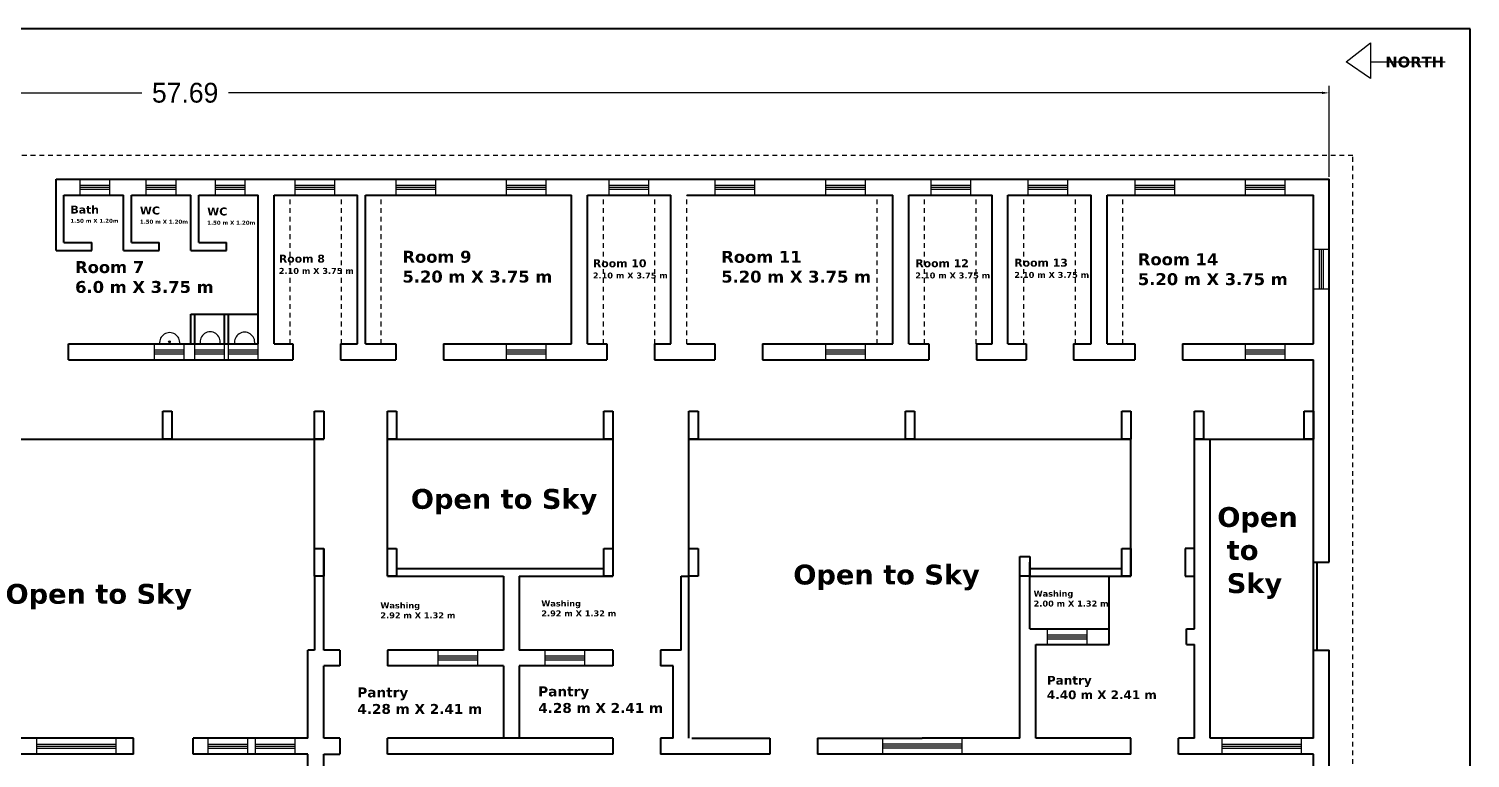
# Model space of a CAD drawing. Header units: inches. Extents: x 23 to 232, y -46 to 52.
# Drawn here: x 55.38 to 91.72, y 32.84 to 51.22 of the extents above; entities that cross this region are included whole.
import ezdxf

# ---------------------------------------------------------------- set-up
doc = ezdxf.new("R2010")
doc.units = ezdxf.units.IN
doc.header["$MEASUREMENT"] = 0
doc.linetypes.add('ACAD_ISO02W100', pattern=[15, 12, -3])
doc.dimstyles.get("Standard").update_dxf_attribs({"dimtxt": 0.18, "dimasz": 0.18, "dimexe": 0.18, "dimexo": 0.0625, "dimgap": 0.09, "dimtad": 0, "dimtih": 1, "dimtoh": 1, "dimdec": 4, "dimzin": 0, "dimdsep": 46, "dimtxsty": 'Standard', "dimcen": 0.09, "dimadec": 0, "dimazin": 0, "dimtfac": 1, "dimtdec": 4, "dimtofl": 0, "dimtmove": 0, "dimatfit": 3, "dimfxl": 1, "dimtolj": 1, "dimtzin": 0, "dimarcsym": 0})

# ---------------------------------------------------------------- blocks, each defined once
blk = doc.blocks.new('*D2')
at = {"color": 0, "lineweight": -2}
for p, q in [((30.479, 47.497), (30.479, 49.791)), ((88.169, 47.497), (88.169, 49.791)), ((30.659, 49.611), (58.234, 49.611)), ((87.989, 49.611), (60.414, 49.611))]:
    blk.add_line(p, q, dxfattribs=at)
at = {"color": 0}
for points in [[(30.659, 49.641), (30.659, 49.581), (30.479, 49.611)], [(87.989, 49.641), (87.989, 49.581), (88.169, 49.611)]]:
    blk.add_solid(points, dxfattribs=at)
at = {"layer": 'Defpoints', "color": 0}
for p in [(88.169, 49.611), (30.479, 47.435), (88.169, 47.435)]:
    blk.add_point(p, dxfattribs=at)
at = {"color": 0, "insert": (59.324, 49.611), "char_height": 0.5, "attachment_point": 5}
blk.add_mtext('\\A1;57.69', dxfattribs=at)

msp = doc.modelspace()

# ---------------------------------------------------------------- linework, layer by layer
for p, q in [((88.59726, 50.39188), (89.20802, 50.87462)), ((89.20802, 50.87462), (89.20802, 49.9729)), ((89.20802, 49.9729), (88.59726, 50.39188)), ((89.20802, 50.39188), (91.09497, 50.39188)), ((80.36924, 33.34499), (80.36924, 35.23689))]:
    msp.add_line(p, q)
at = {"linetype": 'ACAD_ISO02W100', "ltscale": 0.01}
for p, q in [((88.76924, 48.03499), (29.87924, 48.03499)), ((88.76924, 22.79499), (88.76924, 48.03499)), ((61.96924, 43.28499), (61.96924, 47.03499)), ((63.26924, 43.28499), (63.26924, 47.03499)), ((64.26924, 43.28499), (64.26924, 47.03499)), ((69.86924, 43.28499), (69.86924, 47.03499)), ((71.16924, 43.28499), (71.16924, 47.03499)), ((71.96924, 43.28499), (71.96924, 47.03499)), ((76.76924, 43.28499), (76.76924, 47.03499)), ((77.96924, 43.28499), (77.96924, 47.03499)), ((79.26924, 43.28499), (79.26924, 47.03499)), ((80.46924, 43.28499), (80.46924, 47.03499)), ((81.76924, 43.28499), (81.76924, 47.03499)), ((82.96924, 43.28499), (82.96924, 47.03499))]:
    msp.add_line(p, q, dxfattribs=at)
at = {"lineweight": 40}
for p, q in [((56.06924, 45.63499), (56.06924, 47.43499)), ((56.06924, 47.43499), (88.16924, 47.43499)), ((88.16924, 37.78499), (88.16924, 47.43499)), ((56.26924, 45.83499), (56.26924, 47.03499)), ((56.26924, 47.03499), (57.76924, 47.03499)), ((57.76924, 45.63499), (57.76924, 47.03499)), ((57.96924, 45.83499), (57.96924, 47.03499)), ((57.96924, 47.03499), (59.46924, 47.03499)), ((59.46924, 45.63499), (59.46924, 47.03499)), ((59.66924, 45.83499), (59.66924, 47.03499)), ((59.66924, 47.03499), (61.16924, 47.03499)), ((61.16924, 43.28499), (61.16924, 47.03499)), ((61.56924, 43.28499), (61.56924, 47.03499)), ((61.56924, 47.03499), (63.66924, 47.03499)), ((63.66924, 43.28499), (63.66924, 47.03499)), ((63.86924, 43.28499), (63.86924, 47.03499)), ((63.86924, 47.03499), (69.06924, 47.03499)), ((69.06924, 43.28499), (69.06924, 47.03499)), ((69.46924, 43.28499), (69.46924, 47.03499)), ((69.46924, 47.03499), (71.56924, 47.03499)), ((71.56924, 43.28499), (71.56924, 47.03499)), ((71.96924, 47.03499), (77.16924, 47.03499)), ((77.16924, 43.28499), (77.16924, 47.03499)), ((77.56924, 43.28499), (77.56924, 47.03499)), ((77.56924, 47.03499), (79.66924, 47.03499)), ((79.66924, 43.28499), (79.66924, 47.03499)), ((80.06924, 43.28499), (80.06924, 47.03499)), ((80.06924, 47.03499), (82.16924, 47.03499)), ((82.16924, 43.28499), (82.16924, 47.03499)), ((82.56924, 43.28499), (82.56924, 47.03499)), ((82.56924, 47.03499), (87.76924, 47.03499)), ((87.76924, 43.28499), (87.76924, 47.03499)), ((56.26924, 45.83499), (56.96924, 45.83499)), ((56.96924, 45.63499), (56.96924, 45.83499)), ((57.96924, 45.83499), (58.66924, 45.83499)), ((58.66924, 45.63499), (58.66924, 45.83499)), ((59.66924, 45.83499), (60.36924, 45.83499)), ((60.36924, 45.63499), (60.36924, 45.83499)), ((56.06924, 45.63499), (56.96924, 45.63499)), ((57.76924, 45.63499), (58.66924, 45.63499)), ((59.46924, 45.63499), (60.36924, 45.63499)), ((59.46924, 43.28499), (59.46924, 44.03499)), ((59.46924, 44.03499), (61.16924, 44.03499)), ((59.56924, 43.28499), (59.56924, 44.03499)), ((60.31924, 43.28499), (60.31924, 44.03499)), ((60.41924, 43.28499), (60.41924, 44.03499)), ((56.37924, 42.88499), (56.37924, 43.28499)), ((56.37924, 43.28499), (61.16924, 43.28499)), ((61.56924, 43.28499), (62.03965, 43.28499)), ((62.03965, 43.28499), (62.03965, 42.88499)), ((63.23965, 43.28499), (63.66924, 43.28499)), ((63.23965, 43.28499), (63.23965, 42.88499)), ((63.86924, 43.28499), (64.63434, 43.28499)), ((64.63434, 43.28499), (64.63434, 42.88499)), ((65.83434, 43.28499), (69.06924, 43.28499)), ((65.83434, 43.28499), (65.83434, 42.88499)), ((69.46924, 43.28499), (69.96044, 43.28499)), ((69.96044, 43.28499), (69.96044, 42.88499)), ((71.16044, 43.28499), (71.56924, 43.28499)), ((71.16044, 43.28499), (71.16044, 42.88499)), ((71.96924, 43.28499), (72.68312, 43.28499)), ((72.68312, 43.28499), (72.68312, 42.88499)), ((73.88312, 43.28499), (77.16924, 43.28499)), ((73.88312, 43.28499), (73.88312, 42.88499)), ((77.56924, 43.28499), (78.079, 43.28499)), ((78.079, 43.28499), (78.079, 42.88499)), ((79.279, 43.28499), (79.66924, 43.28499)), ((79.279, 43.28499), (79.279, 42.88499)), ((80.06924, 43.28499), (80.52575, 43.28499)), ((80.52575, 43.28499), (80.52575, 42.88499)), ((81.72575, 43.28499), (82.16924, 43.28499)), ((81.72575, 43.28499), (81.72575, 42.88499)), ((82.56924, 43.28499), (83.26729, 43.28499)), ((83.26729, 43.28499), (83.26729, 42.88499)), ((84.46729, 43.28499), (87.76924, 43.28499)), ((84.46729, 43.28499), (84.46729, 42.88499)), ((56.37924, 42.88499), (62.03965, 42.88499)), ((63.23965, 42.88499), (64.63434, 42.88499)), ((65.83434, 42.88499), (69.96044, 42.88499)), ((71.16044, 42.88499), (72.68312, 42.88499)), ((73.88312, 42.88499), (78.079, 42.88499)), ((79.279, 42.88499), (80.52575, 42.88499)), ((81.72575, 42.88499), (83.26729, 42.88499)), ((84.46729, 42.88499), (87.76924, 42.88499)), ((87.76924, 33.34499), (87.76924, 42.88499)), ((54.92924, 40.88499), (62.81924, 40.88499)), ((62.16924, 40.88499), (62.41924, 40.88499)), ((62.58924, 38.12499), (62.58924, 40.88499)), ((64.42512, 40.88499), (70.10717, 40.88499)), ((64.42512, 37.42499), (64.42512, 40.88499)), ((70.10717, 40.88499), (70.10717, 37.42499)), ((72.02675, 40.88499), (83.16924, 40.88499)), ((72.02675, 33.34499), (72.02675, 40.88499)), ((83.16924, 37.42499), (83.16924, 40.88499)), ((84.76924, 40.88499), (87.76924, 40.88499)), ((84.76924, 38.12499), (84.76924, 40.88499)), ((85.16924, 33.34499), (85.16924, 40.88499)), ((62.81924, 35.56499), (62.81924, 38.12499)), ((64.65512, 37.62499), (69.87717, 37.62499)), ((80.61924, 36.10499), (80.61924, 37.78499)), ((80.61924, 37.62499), (82.93924, 37.62499)), ((87.76924, 37.78499), (88.16924, 37.78499)), ((87.86924, 35.56499), (87.86924, 37.78499)), ((62.58924, 37.42499), (62.58924, 35.56499)), ((64.42512, 37.42499), (67.34924, 37.42499)), ((67.34924, 37.42499), (67.34924, 35.56499)), ((67.74924, 37.42499), (67.74924, 35.56499)), ((67.74924, 37.42499), (70.10717, 37.42499)), ((71.82675, 35.56499), (71.82675, 37.42499)), ((71.82675, 37.42499), (72.02675, 37.42499)), ((80.36924, 33.34499), (80.36924, 37.42499)), ((80.61924, 37.42499), (83.16924, 37.42499)), ((82.61924, 35.70499), (82.61924, 37.42499)), ((84.76924, 36.10499), (84.76924, 37.42499)), ((80.61924, 36.10499), (82.61924, 36.10499)), ((84.56924, 35.70499), (84.56924, 36.10499)), ((84.56924, 36.10499), (84.76924, 36.10499)), ((80.76924, 35.70499), (82.61924, 35.70499)), ((80.76924, 35.56499), (80.76924, 35.70499)), ((84.56924, 35.70499), (84.76924, 35.70499)), ((84.76924, 33.34499), (84.76924, 35.70499)), ((84.76924, 33.34499), (84.76924, 35.70499)), ((62.41924, 33.34499), (62.41924, 35.56499)), ((62.58924, 35.56499), (62.41924, 35.56499)), ((63.22512, 35.56499), (62.81924, 35.56499)), ((63.22512, 35.56499), (63.06924, 35.56499)), ((63.22512, 35.56499), (63.22512, 35.16499)), ((67.34924, 35.56499), (64.42512, 35.56499)), ((67.34924, 35.56499), (64.42512, 35.56499)), ((64.42512, 35.56499), (64.42512, 35.16499)), ((70.10717, 35.56499), (67.74924, 35.56499)), ((70.10717, 35.56499), (67.74924, 35.56499)), ((70.10717, 35.56499), (70.10717, 35.16499)), ((71.82675, 35.56499), (71.30727, 35.56499)), ((71.30727, 35.56499), (71.30727, 35.16499)), ((80.76924, 33.34499), (80.76924, 35.56499)), ((87.76924, 35.56499), (88.16924, 35.56499)), ((88.16924, 23.39499), (88.16924, 35.56499)), ((62.81924, 33.34499), (62.81924, 35.16499)), ((62.81924, 33.34499), (62.81924, 35.16499)), ((63.22512, 35.16499), (62.81924, 35.16499)), ((67.34924, 35.16499), (64.42512, 35.16499)), ((67.34924, 35.16499), (67.34924, 33.34499)), ((67.74924, 35.16499), (67.74924, 33.34499)), ((70.10717, 35.16499), (67.74924, 35.16499)), ((71.62675, 35.16499), (71.30727, 35.16499)), ((71.62675, 33.34499), (71.62675, 35.16499)), ((58.02424, 33.34499), (55.12924, 33.34499)), ((58.02424, 32.94499), (58.02424, 33.34499)), ((62.41924, 33.34499), (59.52424, 33.34499)), ((59.52424, 32.94499), (59.52424, 33.34499)), ((63.22512, 33.34499), (62.81924, 33.34499)), ((63.22512, 33.34499), (63.22512, 32.94499)), ((70.10717, 33.34499), (64.42512, 33.34499)), ((64.42512, 32.94499), (64.42512, 33.34499)), ((70.10717, 33.34499), (70.10717, 32.94499)), ((71.62675, 33.34499), (71.30727, 33.34499)), ((71.30727, 33.34499), (71.30727, 32.94499)), ((72.09675, 33.34499), (74.06555, 33.34499)), ((74.06555, 33.34499), (74.06555, 32.94499)), ((75.26555, 33.34499), (77.90924, 33.34499)), ((75.26555, 33.34499), (75.26555, 32.94499)), ((80.36924, 33.34499), (77.90924, 33.34499)), ((81.51924, 33.34499), (80.76924, 33.34499)), ((83.16924, 33.34499), (81.51924, 33.34499)), ((83.16924, 32.94499), (83.16924, 33.34499)), ((84.76924, 33.34499), (84.36924, 33.34499)), ((84.36924, 32.94499), (84.36924, 33.34499)), ((87.76924, 33.34499), (85.16924, 33.34499)), ((58.02424, 32.94499), (55.12924, 32.94499)), ((62.41924, 32.94499), (59.52424, 32.94499)), ((62.41924, 23.79499), (62.41924, 32.94499)), ((62.81924, 23.79499), (62.81924, 32.94499)), ((62.81924, 32.94499), (63.22512, 32.94499)), ((70.10717, 32.94499), (64.42512, 32.94499)), ((74.06555, 32.94499), (71.30727, 32.94499)), ((77.90924, 32.94499), (75.26555, 32.94499)), ((83.16924, 32.94499), (77.90924, 32.94499)), ((87.76924, 32.94499), (84.36924, 32.94499)), ((87.76924, 23.79499), (87.76924, 32.94499))]:
    msp.add_line(p, q, dxfattribs=at)
at = {"color": 6}
for p, q in [((56.67901, 47.03499), (56.67901, 47.43499)), ((56.67901, 47.28499), (57.42901, 47.28499)), ((57.42901, 47.03499), (57.42901, 47.43499)), ((58.34547, 47.03499), (58.34547, 47.43499)), ((58.34547, 47.28499), (59.09547, 47.28499)), ((59.09547, 47.03499), (59.09547, 47.43499)), ((60.08817, 47.03499), (60.08817, 47.43499)), ((60.08817, 47.28499), (60.83817, 47.28499)), ((60.83817, 47.03499), (60.83817, 47.43499)), ((62.08823, 47.43499), (62.08823, 47.03499)), ((62.08823, 47.28499), (63.08823, 47.28499)), ((63.08823, 47.43499), (63.08823, 47.03499)), ((64.63434, 47.43499), (64.63434, 47.03499)), ((64.63434, 47.28499), (65.63434, 47.28499)), ((65.63434, 47.43499), (65.63434, 47.03499)), ((67.41899, 47.43499), (67.41899, 47.03499)), ((67.41899, 47.28499), (68.41899, 47.28499)), ((68.41899, 47.43499), (68.41899, 47.03499)), ((70.00901, 47.43499), (70.00901, 47.03499)), ((70.00901, 47.28499), (71.00901, 47.28499)), ((71.00901, 47.43499), (71.00901, 47.03499)), ((72.68312, 47.43499), (72.68312, 47.03499)), ((72.68312, 47.28499), (73.68312, 47.28499)), ((73.68312, 47.43499), (73.68312, 47.03499)), ((75.46777, 47.43499), (75.46777, 47.03499)), ((75.46777, 47.28499), (76.46777, 47.28499)), ((76.46777, 47.43499), (76.46777, 47.03499)), ((78.12757, 47.43499), (78.12757, 47.03499)), ((78.12757, 47.28499), (79.12757, 47.28499)), ((79.12757, 47.43499), (79.12757, 47.03499)), ((80.57433, 47.43499), (80.57433, 47.03499)), ((80.57433, 47.28499), (81.57433, 47.28499)), ((81.57433, 47.43499), (81.57433, 47.03499)), ((83.26729, 47.43499), (83.26729, 47.03499)), ((83.26729, 47.28499), (84.26729, 47.28499)), ((84.26729, 47.43499), (84.26729, 47.03499)), ((86.05194, 47.43499), (86.05194, 47.03499)), ((86.05194, 47.28499), (87.05194, 47.28499)), ((87.05194, 47.43499), (87.05194, 47.03499)), ((56.67901, 47.23499), (57.42901, 47.23499)), ((56.67901, 47.18499), (57.42901, 47.18499)), ((58.34547, 47.23499), (59.09547, 47.23499)), ((58.34547, 47.18499), (59.09547, 47.18499)), ((60.08817, 47.23499), (60.83817, 47.23499)), ((60.08817, 47.18499), (60.83817, 47.18499)), ((62.08823, 47.23499), (63.08823, 47.23499)), ((62.08823, 47.18499), (63.08823, 47.18499)), ((64.63434, 47.23499), (65.63434, 47.23499)), ((64.63434, 47.18499), (65.63434, 47.18499)), ((67.41899, 47.23499), (68.41899, 47.23499)), ((67.41899, 47.18499), (68.41899, 47.18499)), ((70.00901, 47.23499), (71.00901, 47.23499)), ((70.00901, 47.18499), (71.00901, 47.18499)), ((72.68312, 47.23499), (73.68312, 47.23499)), ((72.68312, 47.18499), (73.68312, 47.18499)), ((75.46777, 47.23499), (76.46777, 47.23499)), ((75.46777, 47.18499), (76.46777, 47.18499)), ((78.12757, 47.23499), (79.12757, 47.23499)), ((78.12757, 47.18499), (79.12757, 47.18499)), ((80.57433, 47.23499), (81.57433, 47.23499)), ((80.57433, 47.18499), (81.57433, 47.18499)), ((83.26729, 47.23499), (84.26729, 47.23499)), ((83.26729, 47.18499), (84.26729, 47.18499)), ((86.05194, 47.23499), (87.05194, 47.23499)), ((86.05194, 47.18499), (87.05194, 47.18499)), ((88.16924, 45.65999), (87.76924, 45.65999)), ((87.91924, 45.65999), (87.91924, 44.65999)), ((87.96924, 45.65999), (87.96924, 44.65999)), ((88.01924, 45.65999), (88.01924, 44.65999)), ((88.16924, 44.65999), (87.76924, 44.65999)), ((58.55146, 42.88499), (58.55146, 43.28499)), ((59.30146, 42.88499), (59.30146, 43.28499)), ((59.56924, 42.88499), (59.56924, 43.28499)), ((60.31924, 42.88499), (60.31924, 43.28499)), ((60.41924, 42.88499), (60.41924, 43.28499)), ((61.16924, 42.88499), (61.16924, 43.28499)), ((67.41899, 43.28499), (67.41899, 42.88499)), ((68.41899, 43.28499), (68.41899, 42.88499)), ((75.46777, 43.28499), (75.46777, 42.88499)), ((76.46777, 43.28499), (76.46777, 42.88499)), ((86.05194, 43.28499), (86.05194, 42.88499)), ((87.05194, 43.28499), (87.05194, 42.88499)), ((58.55146, 43.13499), (59.30146, 43.13499)), ((58.55146, 43.08499), (59.30146, 43.08499)), ((58.55146, 43.03499), (59.30146, 43.03499)), ((59.56924, 43.13499), (60.31924, 43.13499)), ((59.56924, 43.08499), (60.31924, 43.08499)), ((59.56924, 43.03499), (60.31924, 43.03499)), ((60.41924, 43.13499), (61.16924, 43.13499)), ((60.41924, 43.08499), (61.16924, 43.08499)), ((60.41924, 43.03499), (61.16924, 43.03499)), ((67.41899, 43.13499), (68.41899, 43.13499)), ((67.41899, 43.08499), (68.41899, 43.08499)), ((67.41899, 43.03499), (68.41899, 43.03499)), ((75.46777, 43.13499), (76.46777, 43.13499)), ((75.46777, 43.08499), (76.46777, 43.08499)), ((75.46777, 43.03499), (76.46777, 43.03499)), ((86.05194, 43.13499), (87.05194, 43.13499)), ((86.05194, 43.08499), (87.05194, 43.08499)), ((86.05194, 43.03499), (87.05194, 43.03499)), ((81.05506, 36.10499), (81.05506, 35.70499)), ((82.05506, 36.10499), (82.05506, 35.70499)), ((81.05506, 35.94774), (82.05506, 35.94774)), ((81.05506, 35.89774), (82.05506, 35.89774)), ((81.05506, 35.89774), (82.05506, 35.89774)), ((81.05506, 35.84774), (82.05506, 35.84774)), ((65.70501, 35.15774), (65.70501, 35.55774)), ((66.70501, 35.41499), (65.70501, 35.41499)), ((66.70501, 35.36499), (65.70501, 35.36499)), ((66.70501, 35.36499), (65.70501, 35.36499)), ((66.70501, 35.31499), (65.70501, 35.31499)), ((66.70501, 35.15774), (66.70501, 35.55774)), ((68.40095, 35.15774), (68.40095, 35.55774)), ((69.40095, 35.41499), (68.40095, 35.41499)), ((69.40095, 35.36499), (68.40095, 35.36499)), ((69.40095, 35.36499), (68.40095, 35.36499)), ((69.40095, 35.31499), (68.40095, 35.31499)), ((69.40095, 35.15774), (69.40095, 35.55774)), ((55.57674, 33.34499), (55.57674, 32.94499)), ((55.57674, 33.19499), (57.57674, 33.19499)), ((55.57674, 33.14499), (57.57674, 33.14499)), ((55.57674, 33.14499), (57.57674, 33.14499)), ((55.57674, 33.09499), (57.57674, 33.09499)), ((57.57674, 33.34499), (57.57674, 32.94499)), ((59.90745, 32.93774), (59.90745, 33.33774)), ((59.90745, 33.19499), (60.90745, 33.19499)), ((59.90745, 33.14499), (60.90745, 33.14499)), ((59.90745, 33.14499), (60.90745, 33.14499)), ((59.90745, 33.09499), (60.90745, 33.09499)), ((60.90745, 32.93774), (60.90745, 33.33774)), ((61.10115, 32.93774), (61.10115, 33.33774)), ((61.10115, 33.19499), (62.10115, 33.19499)), ((61.10115, 33.14499), (62.10115, 33.14499)), ((61.10115, 33.14499), (62.10115, 33.14499)), ((61.10115, 33.09499), (62.10115, 33.09499)), ((62.10115, 32.93774), (62.10115, 33.33774)), ((76.90924, 33.34499), (76.90924, 32.94499)), ((78.90924, 33.19499), (76.90924, 33.19499)), ((78.90924, 33.14499), (76.90924, 33.14499)), ((78.90924, 33.14499), (76.90924, 33.14499)), ((78.90924, 33.09499), (76.90924, 33.09499)), ((78.90924, 33.34499), (78.90924, 32.94499)), ((85.46924, 32.94499), (85.46924, 33.34499)), ((85.46924, 33.19499), (87.46924, 33.19499)), ((85.46924, 33.14499), (87.46924, 33.14499)), ((85.46924, 33.14499), (87.46924, 33.14499)), ((85.46924, 33.09499), (87.46924, 33.09499)), ((87.46924, 32.94499), (87.46924, 33.34499))]:
    msp.add_line(p, q, dxfattribs=at)
at = {"color": 1, "lineweight": 40}
for p, q in [((58.75924, 40.88499), (58.75924, 41.58499)), ((58.75924, 41.58499), (58.98924, 41.58499)), ((58.98924, 41.58499), (58.98924, 40.88499)), ((62.58924, 40.88499), (62.58924, 41.58499)), ((62.58924, 41.58499), (62.81924, 41.58499)), ((62.81924, 41.58499), (62.81924, 40.88499)), ((64.42512, 40.88499), (64.42512, 41.58499)), ((64.42512, 41.58499), (64.65512, 41.58499)), ((64.65512, 41.58499), (64.65512, 40.88499)), ((69.87717, 40.88499), (69.87717, 41.58499)), ((69.87717, 41.58499), (70.10717, 41.58499)), ((70.10717, 41.58499), (70.10717, 40.88499)), ((72.02675, 40.88499), (72.02675, 41.58499)), ((72.02675, 41.58499), (72.25675, 41.58499)), ((72.25675, 41.58499), (72.25675, 40.88499)), ((77.48299, 40.88499), (77.48299, 41.58499)), ((77.48299, 41.58499), (77.71299, 41.58499)), ((77.71299, 41.58499), (77.71299, 40.88499)), ((82.93924, 40.88499), (82.93924, 41.58499)), ((82.93924, 41.58499), (83.16924, 41.58499)), ((83.16924, 41.58499), (83.16924, 40.88499)), ((84.76924, 40.88499), (84.76924, 41.58499)), ((84.76924, 41.58499), (84.99924, 41.58499)), ((84.99924, 41.58499), (84.99924, 40.88499)), ((87.53924, 40.88499), (87.53924, 41.58499)), ((87.53924, 41.58499), (87.76924, 41.58499)), ((87.76924, 41.58499), (87.76924, 40.88499)), ((58.98924, 40.88499), (58.75924, 40.88499)), ((62.81924, 40.88499), (62.58924, 40.88499)), ((64.65512, 40.88499), (64.42512, 40.88499)), ((70.10717, 40.88499), (69.87717, 40.88499)), ((72.25675, 40.88499), (72.02675, 40.88499)), ((77.71299, 40.88499), (77.48299, 40.88499)), ((83.16924, 40.88499), (82.93924, 40.88499)), ((84.99924, 40.88499), (84.76924, 40.88499)), ((87.76924, 40.88499), (87.53924, 40.88499)), ((62.58924, 37.42499), (62.58924, 38.12499)), ((62.58924, 38.12499), (62.81924, 38.12499)), ((62.81924, 38.12499), (62.81924, 37.42499)), ((64.42512, 37.42499), (64.42512, 38.12499)), ((64.42512, 38.12499), (64.65512, 38.12499)), ((64.65512, 38.12499), (64.65512, 37.42499)), ((69.87717, 37.42499), (69.87717, 38.12499)), ((69.87717, 38.12499), (70.10717, 38.12499)), ((70.10717, 38.12499), (70.10717, 37.42499)), ((72.02675, 37.42499), (72.02675, 38.12499)), ((72.02675, 38.12499), (72.25675, 38.12499)), ((72.25675, 38.12499), (72.25675, 37.42499)), ((80.36924, 37.42499), (80.36924, 37.92499)), ((80.36924, 37.92499), (80.61924, 37.92499)), ((80.61924, 37.92499), (80.61924, 37.42499)), ((82.93924, 37.42499), (82.93924, 38.12499)), ((82.93924, 38.12499), (83.16924, 38.12499)), ((83.16924, 38.12499), (83.16924, 37.42499)), ((84.76924, 38.12499), (84.53924, 38.12499)), ((84.53924, 38.12499), (84.53924, 37.42499)), ((84.76924, 37.42499), (84.76924, 38.12499)), ((62.81924, 37.42499), (62.58924, 37.42499)), ((64.65512, 37.42499), (64.42512, 37.42499)), ((70.10717, 37.42499), (69.87717, 37.42499)), ((72.25675, 37.42499), (72.02675, 37.42499)), ((80.61924, 37.42499), (80.36924, 37.42499)), ((83.16924, 37.42499), (82.93924, 37.42499)), ((84.53924, 37.42499), (84.76924, 37.42499))]:
    msp.add_line(p, q, dxfattribs=at)
at = {"lineweight": 40}
msp.add_lwpolyline([(91.72362, 51.22439), (23.4006, 51.22439), (23.4006, 10.87318), (91.72362, 10.87318)], close=True, dxfattribs=at)
msp.add_circle((58.92646, 43.33833), 0.02267)
for centre, radius, start, end in [((58.93331, 43.31213), 0.25499, 353.890793, 186.109207), ((59.9547, 43.33985), 0.24958, 347.303476, 192.696524), ((60.82461, 43.3225), 0.25499, 351.542531, 188.457469)]:
    msp.add_arc(centre, radius, start, end)

# ---------------------------------------------------------------- texts
at = {"attachment_point": 1}
for s, insert, char_height, width in [('{\\fVerdana|b1|i0|c0|p34;NORTH}', (89.58371, 50.52423), 0.2715054, 1.6189943), ('{\\fVerdana|b1|i0|c0|p34;Bath\\P\\H0.5x;1.50 m X 1.20m}', (56.43157, 46.76857), 0.2, 4.211625), ('{\\fVerdana|b1|i0|c0|p34;WC\\P\\H0.5x;1.50 m X 1.20m}', (58.18322, 46.74548), 0.2, 4.211625), ('{\\fVerdana|b1|i0|c0|p34;WC\\P\\H0.5x;1.50 m X 1.20m}', (59.88069, 46.72053), 0.2, 4.211625), ('{\\fVerdana|b1|i0|c0|p34;Room 8\\P\\H0.75x;2.10 m X 3.75 m}', (61.68693, 45.53155), 0.2, 4.211625), ('{\\fVerdana|b1|i0|c0|p34;Room 9\\P5.20 m X 3.75 m}', (64.80318, 45.63036), 0.3, 4.211625), ('{\\fVerdana|b1|i0|c0|p34;Room 11\\P5.20 m X 3.75 m}', (72.84097, 45.62784), 0.3, 4.211625), ('{\\fVerdana|b1|i0|c0|p34;Room 13\\P\\H0.75x;2.10 m X 3.75 m}', (80.22788, 45.43065), 0.2, 4.211625), ('{\\fVerdana|b1|i0|c0|p34;Room 14\\P5.20 m X 3.75 m}', (83.34551, 45.56529), 0.3, 4.211625), ('{\\fVerdana|b1|i0|c0|p34;Room 7\\P6.0 m X 3.75 m}', (56.55029, 45.36907), 0.3, 4.211625), ('{\\fVerdana|b1|i0|c0|p34;Room 10\\P\\H0.75x;2.10 m X 3.75 m}', (69.60409, 45.41559), 0.2, 4.211625), ('{\\fVerdana|b1|i0|c0|p34;Room 12\\P\\H0.75x;2.10 m X 3.75 m}', (77.73224, 45.41632), 0.2, 4.211625), ('{\\fVerdana|b1|i0|c0|p34;Open to Sky}', (65.01506, 39.62634), 0.5, 7.2219001), ('{\\fVerdana|b1|i0|c0|p34;Open\\P to\\P Sky}', (85.3483, 39.16986), 0.5, 7.2219001), ('{\\fVerdana|b1|i0|c0|p34;Open to Sky}', (74.65787, 37.71916), 0.5, 7.2219001), ('{\\fVerdana|b1|i0|c0|p34;Open to Sky}', (54.79522, 37.23387), 0.5, 7.2219001), ('{\\fVerdana|b1|i0|c0|p34;Washing\\P2.00 m X 1.32 m}', (80.71749, 37.06323), 0.15, 4.211625), ('{\\fVerdana|b1|i0|c0|p34;Washing\\P2.92 m X 1.32 m}', (64.24745, 36.76626), 0.15, 4.211625), ('{\\fVerdana|b1|i0|c0|p34;Washing\\P2.92 m X 1.32 m}', (68.30442, 36.81553), 0.15, 4.211625), ('{\\fVerdana|b1|i0|c0|p34;Pantry\\P4.40 m X 2.41 m}', (81.05157, 34.91605), 0.22, 4.211625), ('{\\fVerdana|b1|i0|c0|p34;Pantry\\P4.28 m X 2.41 m}', (63.66579, 34.62399), 0.25, 4.211625), ('{\\fVerdana|b1|i0|c0|p34;Pantry\\P4.28 m X 2.41 m}', (68.22671, 34.6489), 0.25, 4.211625)]:
    msp.add_mtext(s, dxfattribs=dict(at, insert=insert, char_height=char_height, width=width))

# ---------------------------------------------------------------- dimensions: what is measured, and where the dimension line sits
dim = msp.add_linear_dim(base=(88.16924, 49.61068), p1=(30.47924, 47.43499), p2=(88.16924, 47.43499), dimstyle='Standard', override={"dimtxt": 0.5, "dimdec": 2})
dim.commit()
dim.dimension.update_dxf_attribs({"geometry": '*D2', "text_midpoint": (59.32424, 49.61068)})

doc.saveas('drawing.dxf')
